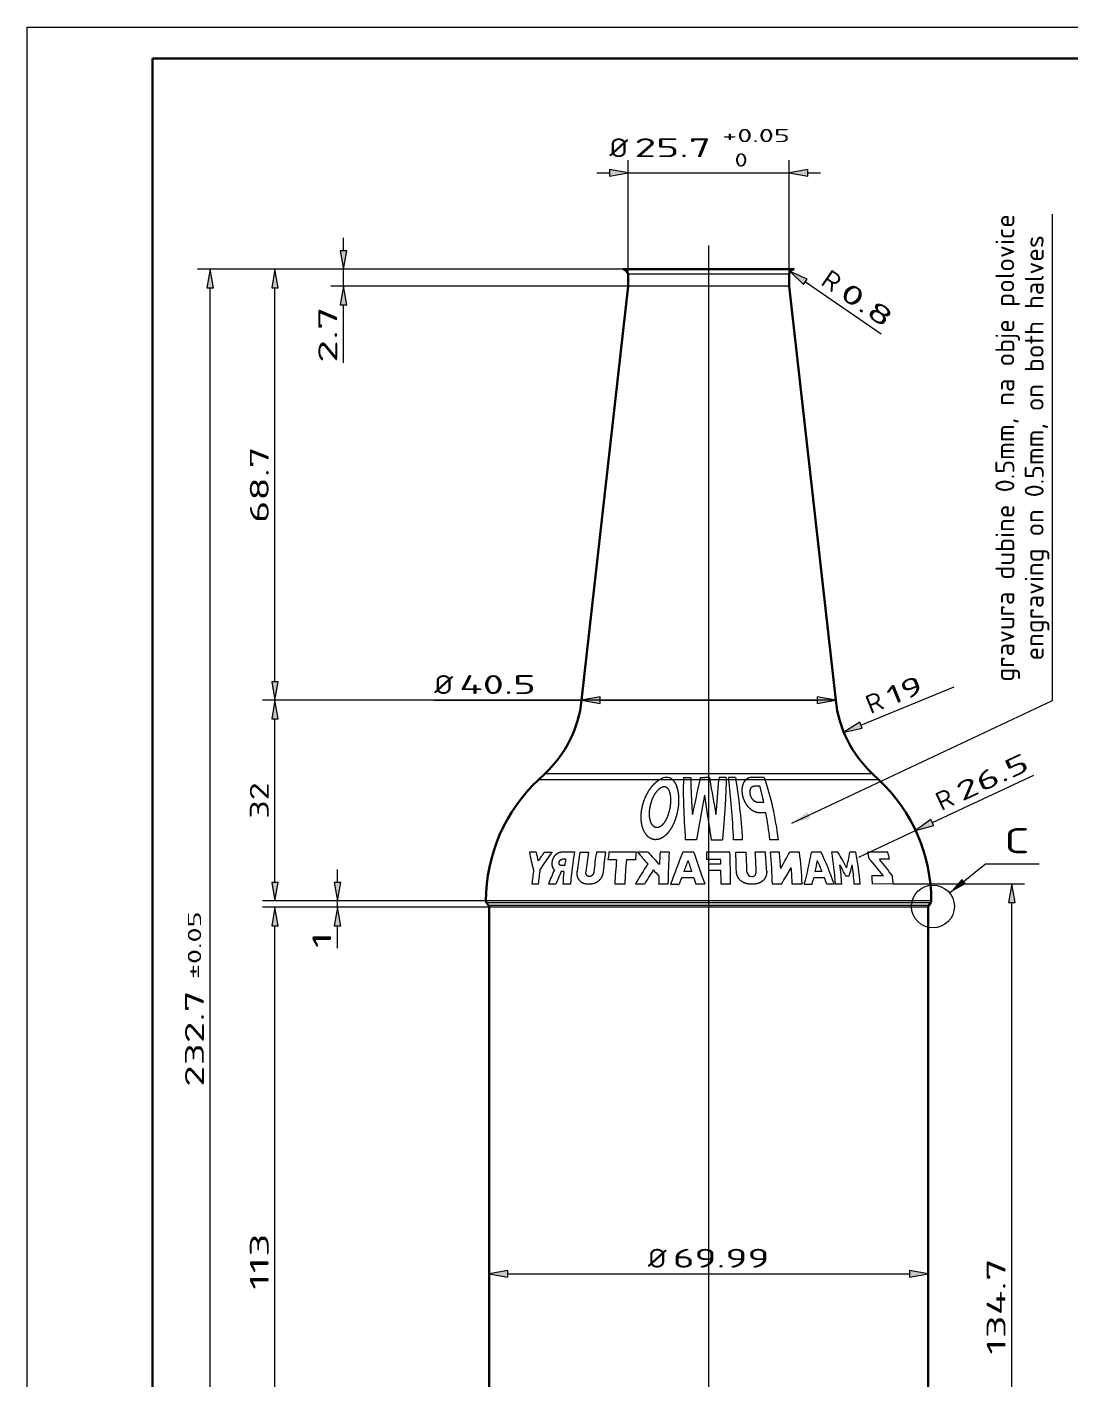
# Model space of a CAD drawing. Extents: x 0 to 297, y 0 to 420.
# Drawn here: x 0 to 166.4, y 204.3 to 420 of the extents above; entities that cross this region are included whole.
import ezdxf
from ezdxf.enums import TextEntityAlignment as Align

# ---------------------------------------------------------------- set-up
doc = ezdxf.new("R2010")
doc.units = 0
doc.layers.get('0').update_dxf_attribs({"lineweight": 13})
doc.layers.add('2', color=7, linetype='Continuous', lineweight=13)
doc.layers.add('5', color=7, linetype='Continuous', lineweight=13)
doc.styles.get("Standard").update_dxf_attribs({"font": 'isocp.shx'})

msp = doc.modelspace()

# ---------------------------------------------------------------- linework, layer by layer
at = {"color": 7, "lineweight": 13, "ltscale": 0.454398}
for p, q in [((95.81, 380.58), (95.81, 398.76)), ((121.51, 380.58), (121.51, 398.76))]:
    msp.add_line(p, q, dxfattribs=at)
at = {"color": 7, "lineweight": 13, "ltscale": 0.051139}
for p, q in [((90.81, 396.76), (92.85, 396.76)), ((124.46, 396.76), (126.51, 396.76)), ((50.44, 384.34), (50.44, 386.38)), ((49.49, 283.64), (49.49, 285.68))]:
    msp.add_line(p, q, dxfattribs=at)
at = {"color": 7, "lineweight": 13}
for p, q in [((95.81, 396.76), (121.51, 396.76)), ((108.66, 385.17), (108.66, 146.72)), ((95.01, 381.38), (27.19, 381.38)), ((95.01, 381.38), (37.52, 381.38)), ((95.01, 381.38), (48.44, 381.38)), ((119.93, 380.58), (95.81, 380.58)), ((29.19, 151.64), (29.19, 378.43)), ((39.52, 315.64), (39.52, 378.43)), ((95.81, 378.68), (48.44, 378.68)), ((119.93, 378.68), (95.81, 378.68)), ((88.41, 312.68), (37.52, 312.68)), ((88.41, 312.68), (37.52, 312.68)), ((64.91, 312.68), (88.41, 312.68)), ((126.43, 312.68), (88.41, 312.68)), ((91.36, 312.68), (125.95, 312.68)), ((39.52, 283.64), (39.52, 309.73)), ((132.47, 300), (81.52, 300)), ((131.58, 300.95), (82.53, 300.95)), ((138.08, 283.39), (158.99, 283.39)), ((73.16, 280.68), (37.52, 280.68)), ((73.16, 280.68), (47.49, 280.68)), ((139.81, 280.68), (73.16, 280.68)), ((139.72, 280.38), (73.26, 280.38)), ((156.99, 151.64), (156.99, 280.43)), ((73.66, 279.68), (37.52, 279.68)), ((73.66, 279.68), (47.49, 279.68)), ((139.46, 279.98), (73.56, 279.98)), ((139.37, 279.68), (73.66, 279.68)), ((39.52, 169.64), (39.52, 276.73)), ((76.62, 221.23), (140.7, 221.23))]:
    msp.add_line(p, q, dxfattribs=at)
at = {"color": 7, "lineweight": 13, "ltscale": 0.0675}
msp.add_line((50.44, 378.68), (50.44, 381.38), dxfattribs=at)
at = {"color": 7, "lineweight": 30}
for p, q in [((122.31, 381.38), (95.01, 381.38)), ((95.81, 378.68), (88.41, 312.68)), ((121.51, 378.68), (128.91, 312.68)), ((73.66, 166.68), (73.66, 279.68)), ((143.65, 166.68), (143.65, 279.68))]:
    msp.add_line(p, q, dxfattribs=at)
at = {"color": 7, "lineweight": 30, "ltscale": 0.0475}
for p, q in [((95.81, 378.68), (95.81, 380.58)), ((121.51, 378.68), (121.51, 380.58))]:
    msp.add_line(p, q, dxfattribs=at)
at = {"color": 7, "lineweight": 13, "ltscale": 0.039327}
for p, q in [((121.51, 380.58), (119.93, 380.58)), ((121.51, 378.68), (119.93, 378.68))]:
    msp.add_line(p, q, dxfattribs=at)
at = {"color": 7, "lineweight": 13, "ltscale": 0.366083}
msp.add_line((124.09, 379.37), (136.17, 371.1), dxfattribs=at)
at = {"color": 7, "lineweight": 13, "ltscale": 0.231822}
msp.add_line((50.44, 366.46), (50.44, 375.73), dxfattribs=at)
at = {"color": 7, "lineweight": 13, "ltscale": 0.401139}
msp.add_line((132.94, 308.73), (147.79, 314.8), dxfattribs=at)
at = {"color": 7, "lineweight": 13, "ltscale": 0.061974}
msp.add_line((128.91, 312.68), (126.43, 312.68), dxfattribs=at)
at = {"color": 7, "lineweight": 30, "ltscale": 0.034841}
for p, q in [((82.53, 300.95), (81.52, 300)), ((134.78, 300.95), (135.8, 300))]:
    msp.add_line(p, q, dxfattribs=at)
at = {"color": 7, "lineweight": 13, "ltscale": 0.009649}
msp.add_line((104.65, 300.38), (104.64, 300), dxfattribs=at)
at = {"color": 7, "lineweight": 13, "ltscale": 0.028711}
msp.add_line((104.65, 300.38), (105.8, 300.38), dxfattribs=at)
at = {"color": 7, "lineweight": 13, "ltscale": 0.009645}
for p, q in [((105.8, 300.38), (105.81, 300)), ((111.46, 300.38), (111.45, 300))]:
    msp.add_line(p, q, dxfattribs=at)
at = {"color": 7, "lineweight": 13, "ltscale": 0.009875}
msp.add_line((107.33, 300.38), (107.25, 300), dxfattribs=at)
at = {"color": 7, "lineweight": 13, "ltscale": 0.017979}
msp.add_line((107.33, 300.38), (108.05, 300.38), dxfattribs=at)
at = {"color": 7, "lineweight": 13, "ltscale": 0.01799}
msp.add_line((108.77, 300.38), (108.05, 300.38), dxfattribs=at)
at = {"color": 7, "lineweight": 13, "ltscale": 0.009786}
msp.add_line((108.77, 300.38), (108.84, 300), dxfattribs=at)
at = {"color": 7, "lineweight": 13, "ltscale": 0.009663}
msp.add_line((110.31, 300.38), (110.28, 300), dxfattribs=at)
at = {"color": 7, "lineweight": 13, "ltscale": 0.02885}
msp.add_line((111.46, 300.38), (110.31, 300.38), dxfattribs=at)
at = {"color": 7, "lineweight": 13, "ltscale": 0.028485}
msp.add_line((112.96, 300.38), (111.82, 300.38), dxfattribs=at)
at = {"color": 7, "lineweight": 13, "ltscale": 0.00972}
msp.add_line((111.82, 300.38), (111.87, 300), dxfattribs=at)
at = {"color": 7, "lineweight": 13, "ltscale": 0.009784}
msp.add_line((112.96, 300.38), (113.03, 300), dxfattribs=at)
at = {"color": 7, "lineweight": 13, "ltscale": 0.048553}
msp.add_line((117.51, 300.38), (115.56, 300.38), dxfattribs=at)
at = {"color": 7, "lineweight": 13, "ltscale": 0.010225}
msp.add_line((117.51, 300.38), (117.64, 300), dxfattribs=at)
at = {"color": 7, "lineweight": 13, "ltscale": 0.079948}
msp.add_line((134.78, 300.95), (131.58, 300.95), dxfattribs=at)
at = {"color": 7, "lineweight": 13, "ltscale": 0.083056}
msp.add_line((135.8, 300), (132.47, 300), dxfattribs=at)
at = {"color": 7, "lineweight": 13, "ltscale": 0.446069}
msp.add_line((144.32, 293.19), (160.48, 300.76), dxfattribs=at)
at = {"color": 7, "lineweight": 13, "ltscale": 0.022345}
msp.add_line((116.83, 298.99), (115.93, 298.99), dxfattribs=at)
at = {"color": 7, "lineweight": 13, "ltscale": 0.024078}
msp.add_line((117.46, 296.39), (116.5, 296.39), dxfattribs=at)
at = {"color": 7, "lineweight": 13, "ltscale": 0.024969}
msp.add_line((117.79, 294.73), (116.79, 294.73), dxfattribs=at)
at = {"color": 7, "lineweight": 13, "ltscale": 0.25}
msp.add_line((132.59, 287.69), (141.65, 291.93), dxfattribs=at)
at = {"color": 7, "lineweight": 13, "ltscale": 0.04448}
msp.add_line((106.72, 290.45), (104.94, 290.45), dxfattribs=at)
at = {"color": 7, "lineweight": 13, "ltscale": 0.044604}
msp.add_line((109.07, 290.45), (110.86, 290.45), dxfattribs=at)
at = {"color": 7, "lineweight": 13, "ltscale": 0.03584}
msp.add_line((114.07, 290.45), (112.64, 290.45), dxfattribs=at)
at = {"color": 7, "lineweight": 13, "ltscale": 0.034403}
msp.add_line((119.79, 290.45), (118.42, 290.45), dxfattribs=at)
at = {"color": 7, "lineweight": 13, "ltscale": 0.026498}
msp.add_line((81.15, 288.47), (80.09, 288.47), dxfattribs=at)
at = {"color": 7, "lineweight": 13, "ltscale": 0.030652}
msp.add_line((82.48, 288.47), (83.7, 288.47), dxfattribs=at)
at = {"color": 7, "lineweight": 13, "ltscale": 0.053758}
msp.add_line((87.3, 288.47), (85.15, 288.47), dxfattribs=at)
at = {"color": 7, "lineweight": 13, "ltscale": 0.014834}
msp.add_line((85.87, 287.32), (85.28, 287.32), dxfattribs=at)
at = {"color": 7, "lineweight": 13, "ltscale": 0.034174}
msp.add_line((88.15, 288.47), (89.52, 288.47), dxfattribs=at)
at = {"color": 7, "lineweight": 13, "ltscale": 0.036249}
msp.add_line((92.21, 288.47), (90.76, 288.47), dxfattribs=at)
at = {"color": 7, "lineweight": 13, "ltscale": 0.034576}
msp.add_line((93.99, 287.22), (92.61, 287.22), dxfattribs=at)
at = {"color": 7, "lineweight": 13, "ltscale": 0.108238}
msp.add_line((97.1, 288.47), (92.77, 288.47), dxfattribs=at)
at = {"color": 7, "lineweight": 13, "ltscale": 0.036017}
msp.add_line((96.98, 287.22), (95.54, 287.22), dxfattribs=at)
at = {"color": 7, "lineweight": 13, "ltscale": 0.04245}
msp.add_line((99.02, 288.47), (97.32, 288.47), dxfattribs=at)
at = {"color": 7, "lineweight": 13, "ltscale": 0.036163}
msp.add_line((102.36, 288.47), (100.92, 288.47), dxfattribs=at)
at = {"color": 7, "lineweight": 13, "ltscale": 0.044131}
msp.add_line((106.28, 288.47), (104.52, 288.47), dxfattribs=at)
at = {"color": 7, "lineweight": 13, "ltscale": 0.057185}
msp.add_line((110.6, 287.27), (108.31, 287.27), dxfattribs=at)
at = {"color": 7, "lineweight": 13, "ltscale": 0.093458}
msp.add_line((112.06, 288.47), (108.32, 288.47), dxfattribs=at)
at = {"color": 7, "lineweight": 13, "ltscale": 0.041394}
msp.add_line((112.98, 288.47), (114.64, 288.47), dxfattribs=at)
at = {"color": 7, "lineweight": 13, "ltscale": 0.040642}
msp.add_line((117.71, 288.47), (116.09, 288.47), dxfattribs=at)
at = {"color": 7, "lineweight": 13, "ltscale": 0.035146}
msp.add_line((119.93, 288.47), (118.53, 288.47), dxfattribs=at)
at = {"color": 7, "lineweight": 13, "ltscale": 0.038385}
msp.add_line((123.13, 288.47), (121.59, 288.47), dxfattribs=at)
at = {"color": 7, "lineweight": 13, "ltscale": 0.038394}
msp.add_line((126.58, 288.47), (125.04, 288.47), dxfattribs=at)
at = {"color": 7, "lineweight": 13, "ltscale": 0.024947}
msp.add_line((129.27, 288.47), (128.27, 288.47), dxfattribs=at)
at = {"color": 7, "lineweight": 13, "ltscale": 0.022865}
msp.add_line((132.1, 288.47), (131.18, 288.47), dxfattribs=at)
at = {"color": 7, "lineweight": 13, "ltscale": 0.07952}
msp.add_line((137.22, 288.47), (134.04, 288.47), dxfattribs=at)
at = {"color": 7, "lineweight": 13, "ltscale": 0.039749}
msp.add_line((137.49, 287.32), (135.9, 287.32), dxfattribs=at)
at = {"color": 7, "lineweight": 13, "ltscale": 0.014934}
msp.add_line((85.72, 286.35), (85.12, 286.35), dxfattribs=at)
at = {"color": 7, "lineweight": 13, "ltscale": 0.01176}
msp.add_line((85.59, 285.36), (85.12, 285.36), dxfattribs=at)
at = {"color": 7, "lineweight": 13, "ltscale": 0.031685}
msp.add_line((105.96, 285.36), (104.7, 285.36), dxfattribs=at)
at = {"color": 7, "lineweight": 13, "ltscale": 0.047476}
msp.add_line((110.61, 286.54), (108.71, 286.54), dxfattribs=at)
at = {"color": 7, "lineweight": 13, "ltscale": 0.047752}
msp.add_line((110.62, 285.56), (108.71, 285.56), dxfattribs=at)
at = {"color": 7, "lineweight": 13, "ltscale": 0.027566}
msp.add_line((126.74, 285.36), (125.64, 285.36), dxfattribs=at)
at = {"color": 7, "lineweight": 13, "ltscale": 0.025279}
msp.add_line((81.51, 283.38), (80.49, 283.38), dxfattribs=at)
at = {"color": 7, "lineweight": 13, "ltscale": 0.02928}
msp.add_line((84.3, 283.38), (83.13, 283.38), dxfattribs=at)
at = {"color": 7, "lineweight": 13, "ltscale": 0.031185}
for p, q in [((86.65, 283.38), (85.41, 283.38)), ((123.91, 283.38), (125.16, 283.38))]:
    msp.add_line(p, q, dxfattribs=at)
at = {"color": 7, "lineweight": 13, "ltscale": 0.017443}
msp.add_line((89.93, 283.38), (89.23, 283.38), dxfattribs=at)
at = {"color": 7, "lineweight": 13, "ltscale": 0.039515}
msp.add_line((95.28, 283.38), (93.7, 283.38), dxfattribs=at)
at = {"color": 7, "lineweight": 13, "ltscale": 0.036368}
msp.add_line((98.43, 283.38), (96.98, 283.38), dxfattribs=at)
at = {"color": 7, "lineweight": 13, "ltscale": 0.03725}
msp.add_line((102.17, 283.38), (100.68, 283.38), dxfattribs=at)
at = {"color": 7, "lineweight": 13, "ltscale": 0.034496}
msp.add_line((102.59, 283.38), (103.97, 283.38), dxfattribs=at)
at = {"color": 7, "lineweight": 13, "ltscale": 0.026426}
msp.add_line((104.33, 284.38), (103.97, 283.38), dxfattribs=at)
at = {"color": 7, "lineweight": 13, "ltscale": 0.049254}
msp.add_line((106.3, 284.38), (104.33, 284.38), dxfattribs=at)
at = {"color": 7, "lineweight": 13, "ltscale": 0.026253}
msp.add_line((106.3, 284.38), (106.64, 283.38), dxfattribs=at)
at = {"color": 7, "lineweight": 13, "ltscale": 0.034878}
msp.add_line((108.04, 283.38), (106.64, 283.38), dxfattribs=at)
at = {"color": 7, "lineweight": 13, "ltscale": 0.03794}
msp.add_line((112.16, 283.38), (110.64, 283.38), dxfattribs=at)
at = {"color": 7, "lineweight": 13, "ltscale": 0.020319}
msp.add_line((115.97, 283.38), (115.16, 283.38), dxfattribs=at)
at = {"color": 7, "lineweight": 13, "ltscale": 0.036203}
msp.add_line((120.27, 283.38), (118.82, 283.38), dxfattribs=at)
at = {"color": 7, "lineweight": 13, "ltscale": 0.03954}
msp.add_line((123.56, 283.38), (121.98, 283.38), dxfattribs=at)
at = {"color": 7, "lineweight": 13, "ltscale": 0.04285}
msp.add_line((127.12, 284.38), (125.41, 284.38), dxfattribs=at)
at = {"color": 7, "lineweight": 13, "ltscale": 0.02917}
msp.add_line((128.65, 283.38), (127.48, 283.38), dxfattribs=at)
at = {"color": 7, "lineweight": 13, "ltscale": 0.025698}
msp.add_line((129.89, 283.38), (128.86, 283.38), dxfattribs=at)
at = {"color": 7, "lineweight": 13, "ltscale": 0.013733}
msp.add_line((131.06, 284.62), (130.51, 284.62), dxfattribs=at)
at = {"color": 7, "lineweight": 13, "ltscale": 0.023553}
msp.add_line((132.8, 283.38), (131.86, 283.38), dxfattribs=at)
at = {"color": 7, "lineweight": 13, "ltscale": 0.04586}
msp.add_line((136.52, 284.67), (134.68, 284.67), dxfattribs=at)
at = {"color": 7, "lineweight": 13, "ltscale": 0.081909}
msp.add_line((138.08, 283.39), (134.81, 283.38), dxfattribs=at)
at = {"color": 7, "lineweight": 13, "ltscale": 0.025}
msp.add_line((49.49, 279.68), (49.49, 280.68), dxfattribs=at)
at = {"color": 7, "lineweight": 30, "ltscale": 0.0125}
for p, q in [((73.56, 279.98), (73.26, 280.38)), ((143.75, 279.98), (144.05, 280.38))]:
    msp.add_line(p, q, dxfattribs=at)
at = {"color": 7, "lineweight": 13, "ltscale": 0.108324}
msp.add_line((144.05, 280.38), (139.72, 280.38), dxfattribs=at)
at = {"color": 7, "lineweight": 13, "ltscale": 0.10863}
msp.add_line((144.15, 280.68), (139.81, 280.68), dxfattribs=at)
at = {"color": 7, "lineweight": 13, "ltscale": 0.1071}
msp.add_line((143.65, 279.68), (139.37, 279.68), dxfattribs=at)
at = {"color": 7, "lineweight": 13, "ltscale": 0.107406}
msp.add_line((143.75, 279.98), (139.46, 279.98), dxfattribs=at)
at = {"color": 7, "lineweight": 13, "ltscale": 0.089047}
msp.add_line((49.49, 273.17), (49.49, 276.73), dxfattribs=at)
at = {"color": 7, "lineweight": 13}
for points in [[(92.85, 396.24), (95.81, 396.76), (92.85, 397.28)], [(124.46, 397.28), (121.51, 396.76), (124.46, 396.24)], [(49.92, 384.34), (50.44, 381.38), (50.96, 384.34)], [(29.71, 378.43), (29.19, 381.38), (28.67, 378.43)], [(40.04, 378.43), (39.52, 381.38), (39, 378.43)], [(124.38, 379.8), (121.65, 381.04), (123.79, 378.94)], [(50.96, 375.73), (50.44, 378.68), (49.92, 375.73)], [(39, 315.64), (39.52, 312.68), (40.04, 315.64)], [(91.36, 313.21), (88.41, 312.68), (91.36, 312.16)], [(125.95, 312.16), (128.91, 312.68), (125.95, 313.21)], [(40.04, 309.73), (39.52, 312.68), (39, 309.73)], [(132.74, 309.21), (130.2, 307.61), (133.14, 308.24)], [(144.1, 293.66), (141.65, 291.93), (144.54, 292.72)], [(39, 283.64), (39.52, 280.68), (40.04, 283.64)], [(48.97, 283.64), (49.49, 280.68), (50.02, 283.64)], [(157.52, 280.43), (156.99, 283.39), (156.47, 280.43)], [(40.04, 276.73), (39.52, 279.68), (39, 276.73)], [(50.02, 276.73), (49.49, 279.68), (48.97, 276.73)], [(76.62, 221.76), (73.66, 221.23), (76.62, 220.71)], [(140.7, 220.71), (143.65, 221.23), (140.7, 221.76)]]:
    msp.add_lwpolyline(points, close=True, dxfattribs=at)
for points in [[(121.94, 293.1), (163.45, 312.64), (163.45, 390.19)], [(147.07, 281.96), (152.79, 286.61), (161.37, 286.61)]]:
    msp.add_lwpolyline(points, dxfattribs=at)
msp.add_circle((144.42, 279.8), 3.42, dxfattribs=at)
at = {"color": 7, "lineweight": 30}
for centre, radius, start, end in [((95.01, 380.58), 0.8, 360, 90), ((122.31, 380.58), 0.8, 90, 180), ((69.53, 314.8), 19, 313.2096, 353.6026), ((147.79, 314.8), 19, 186.3974, 226.7904), ((99.66, 280.68), 26.5, 133.2096, 180), ((117.65, 280.68), 26.5, 0, 46.7904), ((73.66, 280.68), 0.5, 180.0002, 216.8697), ((143.65, 280.68), 0.5, 323.1303, 359.9998), ((73.16, 279.68), 0.5, 0.0002, 36.8697), ((144.15, 279.68), 0.5, 143.1303, 179.9998)]:
    msp.add_arc(centre, radius, start, end, dxfattribs=at)
at = {"color": 7, "lineweight": 13}
for centre, radius, start, end in [((455.55, 222.27), 356.87, 167.42, 168.3252), ((1393.44, 526.47), 1304.42, 189.99832, 190.24425), ((-61.12, 311.63), 171.8, 354.2739, 356.1187), ((115.55, 299.04), 1.35, 89.4186, 134.4805), ((1543.59, 36.13), 1459.21, 169.67963, 169.96286), ((101.84, 292.17), 22.07, 189.6517, 197.1631), ((102.89, 293.05), 22.22, 191.9005, 195.6341), ((116.52, 263.68), 42.11, 143.9304, 146.2633), ((118.72, 262.23), 43.76, 143.1544, 147.6299), ((164.9, 345.41), 88.37, 220.1196, 221.7463), ((179.45, 358.75), 106.81, 221.1455, 222.5745), ((328.66, 200.42), 240.81, 158.5532, 159.8482), ((466.58, 150.61), 386.16, 159.2934, 159.5762), ((319.38, 357.84), 225.39, 198.2797, 198.7581), ((448.47, 403.67), 361.05, 198.6056, 199.4597), ((62.79, 319.54), 66.5, 329.5911, 332.1471), ((74.79, 297.03), 50.98, 344.4785, 350.3403), ((80.36, 295.48), 46.4, 347.4025, 349.6515), ((70.86, 263.23), 60.1, 21.6116, 23.4538), ((76.27, 265.01), 55.52, 19.3301, 25.0024), ((83.56, 261.89), 52.88, 27.069, 30.1785), ((99.21, 294.02), 32.45, 345.604, 350.1539), ((102.99, 259.39), 41.99, 37.0199, 41.8625), ((107.92, 263.6), 36.68, 35.0654, 40.284), ((121.56, 269.05), 41.01, 156.1091, 159.5378), ((124.77, 267.85), 43.34, 156.1692, 159.0008), ((201.89, 220.38), 122.38, 147.2511, 149.0111), ((216.62, 212.02), 138.06, 147.7806, 148.8751), ((196.75, 374.04), 131.19, 222.367, 222.9466), ((115.54, 285.35), 0.771, 182.2687, 269.7147), ((115.54, 285.28), 0.71, 269.4798, 2.4451), ((55.02, 323.6), 76.65, 328.3519, 330.6442), ((83.85, 262.28), 51.74, 25.5838, 27.8662), ((97.46, 294.16), 34.93, 344.1551, 347.2711), ((73.46, 297.07), 53.48, 345.1723, 346.2697), ((74.79, 264.75), 55.89, 19.4731, 20.5561)]:
    msp.add_arc(centre, radius, start, end, dxfattribs=at)
for centre, major_axis, ratio, start_param, end_param in [((99.43, 290.7), (-2.91, -9.63), 0.362272, 3.250564, 3.533723), ((99.76, 291.45), (-2.56, -8.88), 0.379935, 2.955901, 3.250856), ((174.35, 52.79), (67.47, -254.88), 0.069136, 3.369863, 3.493346), ((109.72, 280.68), (0, 26.5), 0.11839, 5.089919, 5.529035), ((110.11, 280.68), (0, 26.5), 0.16102, 5.089919, 5.529035), ((111.64, 280.68), (0, 26.5), 0.331117, 5.089919, 5.529035), ((111.27, 280.68), (0, 26.5), 0.290196, 5.346523, 5.474825), ((111.27, 280.68), (0, 26.5), 0.290196, 5.089919, 5.271051), ((102.74, 280.68), (0, 26.5), 0.657614, 1.317795, 1.355531), ((103.06, 280.68), (0, 26.5), 0.622334, 1.272512, 1.468738), ((103.28, 280.68), (0, 26.5), 0.597487, 1.272512, 1.391693), ((103.64, 280.68), (0, 26.5), 0.557663, 1.272512, 1.395153), ((103.97, 280.68), (0, 26.5), 0.521418, 1.272512, 1.395153), ((104.35, 280.68), (0, 26.5), 0.479176, 1.272512, 1.391693), ((104.49, 280.68), (0, 26.5), 0.462789, 1.272512, 1.321568), ((104.85, 280.68), (0, 26.5), 0.422905, 1.321568, 1.468738), ((105.25, 280.68), (0, 26.5), 0.378202, 1.321568, 1.468738), ((105.63, 280.68), (0, 26.5), 0.336655, 1.272512, 1.321568), ((106.63, 280.68), (0, 26.5), 0.22554, 1.272512, 1.349995), ((107.01, 280.68), (0, 26.5), 0.183398, 1.272512, 1.468738), ((108.57, 280.68), (0, 26.5), 0.009902, 1.272512, 1.319681), ((109.16, 280.68), (0, 26.5), 0.056086, 4.935202, 4.963504), ((109.55, 280.68), (0, 26.5), 0.099009, 4.814447, 5.010674), ((109.79, 280.68), (0, 26.5), 0.126055, 4.891492, 5.010674), ((110.22, 280.68), (0, 26.5), 0.174292, 4.888032, 5.010674), ((110.6, 280.68), (0, 26.5), 0.216514, 4.888032, 5.010674), ((111.03, 280.68), (0, 26.5), 0.263876, 4.891492, 5.010674), ((111.24, 280.68), (0, 26.5), 0.28756, 4.814447, 5.010674), ((111.61, 280.68), (0, 26.5), 0.328517, 4.909757, 5.010674), ((112.45, 280.68), (0, 26.5), 0.421588, 4.814447, 5.010674), ((113.8, 280.68), (0, 26.5), 0.571359, 4.814447, 5.010674), ((114.8, 280.68), (0, 26.5), 0.682866, 4.814447, 5.010674), ((115.31, 280.68), (0, -26.5), 0.73955, 1.827572, 1.869081), ((116.14, 280.68), (0, 26.5), 0.832217, 4.965391, 5.010674), ((101.49, 280.68), (0, -26.5), 0.7965, 4.523538, 4.610331), ((101.75, 280.68), (0, -26.5), 0.767902, 4.523538, 4.610331), ((102.74, 280.68), (0, 26.5), 0.657614, 1.393266, 1.468738), ((108.67, 280.68), (0, 26.5), 0.001579, 4.897466, 4.935202), ((109.16, 280.68), (0, 26.5), 0.056086, 4.814447, 4.897466), ((112.05, 280.68), (0, 26.5), 0.376856, 4.814447, 4.915364), ((114.06, 280.68), (0, 26.5), 0.600431, 4.814447, 4.932292), ((114.56, 280.68), (0, 26.5), 0.656221, 4.814447, 4.932292), ((106.63, 280.68), (0, 26.5), 0.22554, 1.420488, 1.468738), ((115.31, 280.68), (0, -26.5), 0.73955, 1.672855, 1.721911), ((116.14, 280.68), (0, 26.5), 0.832217, 4.814447, 4.863504)]:
    msp.add_ellipse(centre, major_axis=major_axis, ratio=ratio, start_param=start_param, end_param=end_param, dxfattribs=at)
for points, knots in [([(100.2, 290.45), (99.86, 290.45), (99.51, 290.54), (99.2, 290.72), (98.4, 291.44), (97.98, 292.58), (97.85, 293.4), (97.85, 294.73), (98.14, 296.03), (98.28, 296.51), (98.64, 297.45), (99.13, 298.31), (99.41, 298.71), (99.8, 299.19), (100.24, 299.6), (100.35, 299.69), (100.5, 299.81), (100.66, 299.92), (100.7, 299.95), (100.74, 299.97), (100.78, 300)], [0, 0, 0, 0, 0, 0, 4.280049, 4.280049, 4.280049, 12.735989, 12.735989, 12.735989, 17.896906, 17.896906, 17.896906, 23.023776, 23.023776, 23.023776, 24.699076, 24.699076, 24.699076, 25.304072, 25.304072, 25.304072, 25.304072, 25.304072, 25.304072]), ([(102.9, 300), (103.21, 299.72), (103.45, 299.33), (103.62, 298.87), (103.84, 297.95), (103.89, 296.93), (103.89, 296.46), (103.8, 295.33), (103.53, 294.17), (103.32, 293.51), (102.9, 292.55), (102.33, 291.73), (102.13, 291.48), (101.73, 291.07), (101.29, 290.76), (101.08, 290.65), (100.78, 290.53), (100.48, 290.47), (100.38, 290.46), (100.29, 290.45), (100.2, 290.45)], [0, 0, 0, 0, 0, 0, 6.280578, 6.280578, 6.280578, 11.327169, 11.327169, 11.327169, 18.244044, 18.244044, 18.244044, 21.54093, 21.54093, 21.54093, 24.15415, 24.15415, 24.15415, 25.259128, 25.259128, 25.259128, 25.259128, 25.259128, 25.259128]), ([(116.79, 294.73), (116.53, 294.73), (116.26, 294.78), (116, 294.88), (115.49, 295.16), (115.05, 295.57), (114.85, 295.81), (114.51, 296.31), (114.27, 296.85), (114.18, 297.12), (114.01, 297.8), (113.98, 298.47), (114.02, 298.85), (114.15, 299.33), (114.38, 299.73), (114.45, 299.83), (114.52, 299.92), (114.61, 300)], [0, 0, 0, 0, 0, 0, 2.908948, 2.908948, 2.908948, 6.077141, 6.077141, 6.077141, 9.200552, 9.200552, 9.200552, 13.780985, 13.780985, 13.780985, 15.388288, 15.388288, 15.388288, 15.388288, 15.388288, 15.388288]), ([(100.42, 292.37), (100.3, 292.37), (100.19, 292.39), (100.08, 292.44), (99.81, 292.6), (99.6, 292.89), (99.49, 293.1), (99.3, 293.62), (99.22, 294.22), (99.21, 294.56), (99.25, 295.46), (99.46, 296.36), (99.64, 296.89), (99.96, 297.55), (100.35, 298.11), (100.46, 298.24), (100.72, 298.54), (101.02, 298.76), (101.21, 298.86), (101.39, 298.92), (101.56, 298.92)], [0, 0, 0, 0, 0, 0, 1.641928, 1.641928, 1.641928, 4.383795, 4.383795, 4.383795, 7.97304, 7.97304, 7.97304, 13.614051, 13.614051, 13.614051, 15.4655, 15.4655, 15.4655, 18.244793, 18.244793, 18.244793, 18.244793, 18.244793, 18.244793]), ([(101.56, 298.92), (101.71, 298.92), (101.85, 298.88), (101.98, 298.8), (102.23, 298.55), (102.4, 298.17), (102.47, 297.93), (102.55, 297.52), (102.58, 297.07), (102.59, 296.91), (102.59, 296.22), (102.5, 295.49), (102.38, 294.94), (102.11, 294.09), (101.7, 293.33), (101.54, 293.08), (101.22, 292.71), (100.87, 292.47), (100.72, 292.41), (100.56, 292.37), (100.42, 292.37)], [0, 0, 0, 0, 0, 0, 2.384642, 2.384642, 2.384642, 5.542574, 5.542574, 5.542574, 7.369396, 7.369396, 7.369396, 13.000816, 13.000816, 13.000816, 16.123229, 16.123229, 16.123229, 18.194561, 18.194561, 18.194561, 18.194561, 18.194561, 18.194561]), ([(116.5, 296.39), (116.38, 296.39), (116.26, 296.41), (116.14, 296.46), (115.9, 296.61), (115.69, 296.82), (115.6, 296.95), (115.39, 297.3), (115.28, 297.68), (115.24, 297.91), (115.24, 298.24), (115.33, 298.54), (115.37, 298.64), (115.47, 298.79), (115.62, 298.91), (115.69, 298.95), (115.78, 298.98), (115.88, 298.99), (115.9, 298.99), (115.92, 298.99), (115.93, 298.99)], [0, 0, 0, 0, 0, 0, 1.384973, 1.384973, 1.384973, 3.081755, 3.081755, 3.081755, 5.592226, 5.592226, 5.592226, 6.948223, 6.948223, 6.948223, 8.019027, 8.019027, 8.019027, 8.238951, 8.238951, 8.238951, 8.238951, 8.238951, 8.238951]), ([(84.06, 285.66), (83.91, 285.8), (83.81, 285.98), (83.75, 286.18), (83.68, 286.59), (83.74, 287.01), (83.79, 287.23), (83.92, 287.57), (84.13, 287.89), (84.23, 288.01), (84.45, 288.23), (84.71, 288.38), (84.86, 288.44), (85, 288.47), (85.15, 288.47)], [0, 0, 0, 0, 0, 0, 1.848741, 1.848741, 1.848741, 3.728717, 3.728717, 3.728717, 5.008536, 5.008536, 5.008536, 6.263187, 6.263187, 6.263187, 6.263187, 6.263187, 6.263187]), ([(85.12, 286.35), (85.1, 286.35), (85.08, 286.35), (85.07, 286.35), (85.01, 286.36), (84.97, 286.39), (84.94, 286.41), (84.88, 286.47), (84.85, 286.55), (84.83, 286.6), (84.82, 286.71), (84.82, 286.81), (84.83, 286.86), (84.87, 287), (84.94, 287.13), (85, 287.2), (85.09, 287.27), (85.2, 287.31), (85.23, 287.31), (85.25, 287.32), (85.28, 287.32)], [0, 0, 0, 0, 0, 0, 0.156763, 0.156763, 0.156763, 0.465563, 0.465563, 0.465563, 0.928794, 0.928794, 0.928794, 1.395115, 1.395115, 1.395115, 2.118234, 2.118234, 2.118234, 2.33766, 2.33766, 2.33766, 2.33766, 2.33766, 2.33766]), ([(89.23, 283.38), (89.04, 283.38), (88.84, 283.42), (88.66, 283.48), (88.29, 283.68), (88.02, 283.99), (87.9, 284.19), (87.75, 284.55), (87.69, 284.92), (87.68, 285.08), (87.69, 285.25), (87.7, 285.41)], [0, 0, 0, 0, 0, 0, 1.520372, 1.520372, 1.520372, 3.46628, 3.46628, 3.46628, 4.872006, 4.872006, 4.872006, 4.872006, 4.872006, 4.872006]), ([(89.66, 284.58), (89.61, 284.58), (89.56, 284.58), (89.51, 284.59), (89.41, 284.63), (89.31, 284.69), (89.27, 284.74), (89.16, 284.87), (89.1, 285.02), (89.08, 285.12), (89.08, 285.22), (89.09, 285.32)], [0, 0, 0, 0, 0, 0, 0.374117, 0.374117, 0.374117, 0.919289, 0.919289, 0.919289, 1.790054, 1.790054, 1.790054, 1.790054, 1.790054, 1.790054]), ([(90.36, 285.32), (90.35, 285.21), (90.33, 285.11), (90.29, 285.01), (90.2, 284.86), (90.07, 284.73), (90.01, 284.69), (89.92, 284.63), (89.81, 284.6), (89.78, 284.59), (89.73, 284.58), (89.68, 284.58), (89.67, 284.58), (89.66, 284.58), (89.66, 284.58)], [0, 0, 0, 0, 0, 0, 0.885807, 0.885807, 0.885807, 1.437196, 1.437196, 1.437196, 1.747701, 1.747701, 1.747701, 1.809979, 1.809979, 1.809979, 1.809979, 1.809979, 1.809979]), ([(91.85, 285.41), (91.83, 285.13), (91.76, 284.85), (91.66, 284.58), (91.45, 284.21), (91.15, 283.9), (91.06, 283.82), (90.81, 283.62), (90.51, 283.48), (90.32, 283.42), (90.12, 283.38), (89.93, 283.38)], [0, 0, 0, 0, 0, 0, 2.43196, 2.43196, 2.43196, 3.43371, 3.43371, 3.43371, 4.972125, 4.972125, 4.972125, 4.972125, 4.972125, 4.972125]), ([(115.16, 283.38), (114.93, 283.38), (114.71, 283.42), (114.49, 283.48), (114.03, 283.68), (113.66, 283.99), (113.49, 284.18), (113.27, 284.54), (113.14, 284.92), (113.1, 285.08), (113.08, 285.24), (113.08, 285.41)], [0, 0, 0, 0, 0, 0, 1.636754, 1.636754, 1.636754, 3.680988, 3.680988, 3.680988, 5.088117, 5.088117, 5.088117, 5.088117, 5.088117, 5.088117]), ([(117.91, 285.41), (117.92, 285.19), (117.9, 284.96), (117.85, 284.75), (117.7, 284.37), (117.45, 284.03), (117.32, 283.9), (117.01, 283.65), (116.63, 283.48), (116.42, 283.42), (116.2, 283.39), (115.98, 283.38), (115.98, 283.38), (115.98, 283.38), (115.97, 283.38)], [0, 0, 0, 0, 0, 0, 1.927368, 1.927368, 1.927368, 3.42613, 3.42613, 3.42613, 5.018394, 5.018394, 5.018394, 5.03127, 5.03127, 5.03127, 5.03127, 5.03127, 5.03127])]:
    msp.add_open_spline(points, degree=5, knots=knots, dxfattribs=at)
for points in [[(105.81, 300), (105.82, 298.98), (105.86, 297.91), (105.91, 296.8), (105.98, 295.66), (106.06, 294.49)], [(111.45, 300), (111.42, 298.3), (111.34, 296.45), (111.21, 294.51), (111.04, 292.5), (110.86, 290.45)], [(107.99, 297.55), (108.18, 296.22), (108.39, 294.83), (108.61, 293.4), (108.84, 291.94), (109.07, 290.45)]]:
    msp.add_open_spline(points, degree=5, dxfattribs=at)
for points in [[(92.85, 396.24), (95.81, 396.76), (92.85, 396.24), (92.85, 397.28)], [(124.46, 397.28), (121.51, 396.76), (124.46, 397.28), (124.46, 396.24)], [(49.92, 384.34), (50.44, 381.38), (49.92, 384.34), (50.96, 384.34)], [(29.71, 378.43), (29.19, 381.38), (29.71, 378.43), (28.67, 378.43)], [(40.04, 378.43), (39.52, 381.38), (40.04, 378.43), (39, 378.43)], [(124.38, 379.8), (121.65, 381.04), (124.38, 379.8), (123.79, 378.94)], [(50.96, 375.73), (50.44, 378.68), (50.96, 375.73), (49.92, 375.73)], [(39, 315.64), (39.52, 312.68), (39, 315.64), (40.04, 315.64)], [(91.36, 313.21), (88.41, 312.68), (91.36, 313.21), (91.36, 312.16)], [(125.95, 312.16), (128.91, 312.68), (125.95, 312.16), (125.95, 313.21)], [(40.04, 309.73), (39.52, 312.68), (40.04, 309.73), (39, 309.73)], [(132.74, 309.21), (130.2, 307.61), (132.74, 309.21), (133.14, 308.24)], [(124.39, 294.83), (121.94, 293.1), (124.83, 293.89)], [(144.1, 293.66), (141.65, 291.93), (144.1, 293.66), (144.54, 292.72)], [(39, 283.64), (39.52, 280.68), (39, 283.64), (40.04, 283.64)], [(48.97, 283.64), (49.49, 280.68), (48.97, 283.64), (50.02, 283.64)], [(149.04, 284.23), (147.07, 281.96), (149.69, 283.42)], [(157.52, 280.43), (156.99, 283.39), (157.52, 280.43), (156.47, 280.43)], [(40.04, 276.73), (39.52, 279.68), (40.04, 276.73), (39, 276.73)], [(50.02, 276.73), (49.49, 279.68), (50.02, 276.73), (48.97, 276.73)], [(76.62, 221.76), (73.66, 221.23), (76.62, 221.76), (76.62, 220.71)], [(140.7, 220.71), (143.65, 221.23), (140.7, 220.71), (140.7, 221.76)]]:
    msp.add_solid(points, dxfattribs=at)
at = {"layer": '2', "color": 7, "lineweight": 13}
for p, q in [((0, 0), (0, 420)), ((0, 420), (297, 420))]:
    msp.add_line(p, q, dxfattribs=at)
at = {"layer": '5', "color": 7, "lineweight": 30}
for p, q in [((20, 5), (20, 415)), ((20, 415), (292, 415))]:
    msp.add_line(p, q, dxfattribs=at)

# ---------------------------------------------------------------- texts
at = {"color": 7, "lineweight": 13}
for s, height, p, p2 in [('+0.05', 2.1, (110.83, 401.66), (121.61, 401.66)), ('%%c', 3, (92.83, 399.26), (95.83, 399.26)), ('25.7', 3, (96.83, 399.26), (109.03, 399.26)), (' 0', 2.1, (110.83, 397.76), (114.89, 397.76)), ('%%c', 3, (64.91, 313.68), (67.91, 313.68)), ('40.5', 3, (68.91, 313.68), (81.11, 313.68)), ('C', 4, (155.79, 288.29), (159.82, 288.29)), ('%%c', 3, (98.96, 222.23), (101.96, 222.23)), ('69.99', 3, (102.96, 222.23), (118.36, 222.23))]:
    msp.add_text(s, height=height, dxfattribs=at).set_placement(p, p2, align=Align.FIT)
for s, height, rotation, p, p2 in [('gravura dubine 0.5mm, na obje polovice', 3, 90, (157.38, 315.64), (157.38, 390.19)), ('engraving on 0.5mm, on both halves', 3, 90, (162.06, 319.02), (162.06, 386.82)), ('R', 3, 325.6288, (126.34, 379.04), (128.48, 377.57)), ('0.8', 3, 325.6288, (129.31, 377.01), (136.74, 371.93)), ('2.7', 3, 90, (49.44, 366.46), (49.44, 375.46)), ('68.7', 3, 90, (38.52, 340.94), (38.52, 353.13)), ('19', 3, 22.2535, (137.78, 311.79), (143.15, 313.98)), ('R', 3, 22.2535, (134.45, 310.43), (136.86, 311.41)), ('26.5', 3, 25.1205, (149.01, 296.49), (160.05, 301.67)), ('32', 3, 90, (38.52, 293.79), (38.52, 299.58)), ('R', 3, 25.1205, (145.75, 294.96), (148.1, 296.07)), ('%%p0.05', 2.1, 90, (27.74, 268.24), (27.74, 279.02)), ('1', 3, 90, (48.49, 273.17), (48.49, 275.77)), ('232.7', 3, 90, (28.19, 251.05), (28.19, 266.44)), ('113', 3, 90, (38.52, 218.69), (38.52, 227.68)), ('134.7', 3, 90, (155.99, 208.34), (155.99, 223.73))]:
    msp.add_text(s, height=height, rotation=rotation, dxfattribs=at).set_placement(p, p2, align=Align.FIT)

doc.saveas('drawing.dxf')
